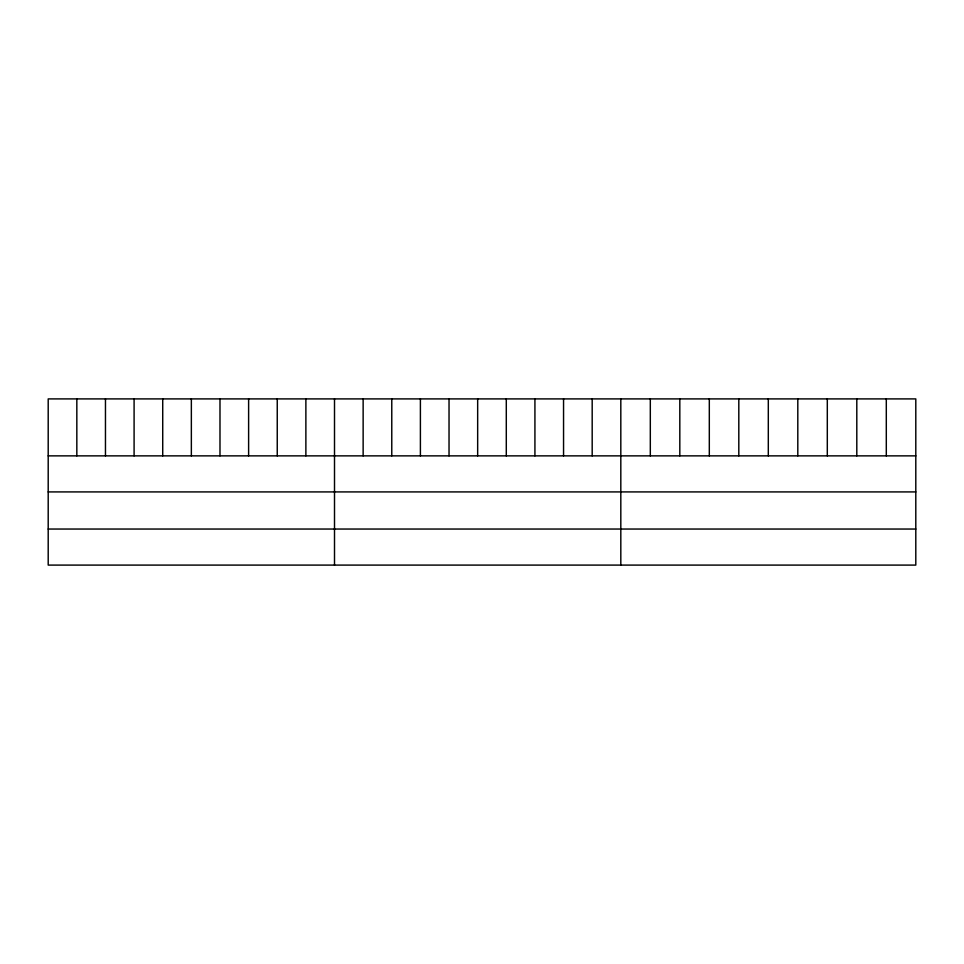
<?xml version="1.0" encoding="UTF-8"?>
<svg xmlns="http://www.w3.org/2000/svg" width="964" height="964" viewBox="0 0 964 964"><rect width="100%" height="100%" fill="white"/><g stroke="black" fill="none" stroke-linecap="round" stroke-linejoin="round"><path stroke-width="1.45" d="M915.8 455.864L915.8 565.097L48.2 565.097L48.2 398.903L915.8 398.903L915.8 455.864L48.2 455.864M48.2 491.917L915.8 491.917M48.2 529.043L915.8 529.043M886.302 398.903L886.302 455.864M856.803 398.903L856.803 455.864M827.305 398.903L827.305 455.864M797.806 398.903L797.806 455.864M768.308 398.903L768.308 455.864M738.81 398.903L738.81 455.864M709.311 398.903L709.311 455.864M679.813 398.903L679.813 455.864M650.314 398.903L650.314 455.864M620.816 398.903L620.816 565.097M592.185 398.903L592.185 455.864M563.554 398.903L563.554 455.864M534.924 398.903L534.924 455.864M506.293 398.903L506.293 455.864M477.662 398.903L477.662 455.864M449.031 398.903L449.031 455.864M420.4 398.903L420.4 455.864M391.77 398.903L391.77 455.864M363.139 398.903L363.139 455.864M334.508 398.903L334.508 565.097M305.877 398.903L305.877 455.864M277.246 398.903L277.246 455.864M248.616 398.903L248.616 455.864M219.985 398.903L219.985 455.864M191.354 398.903L191.354 455.864M162.723 398.903L162.723 455.864M134.092 398.903L134.092 455.864M105.462 398.903L105.462 455.864M76.831 398.903L76.831 455.864"/></g></svg>
